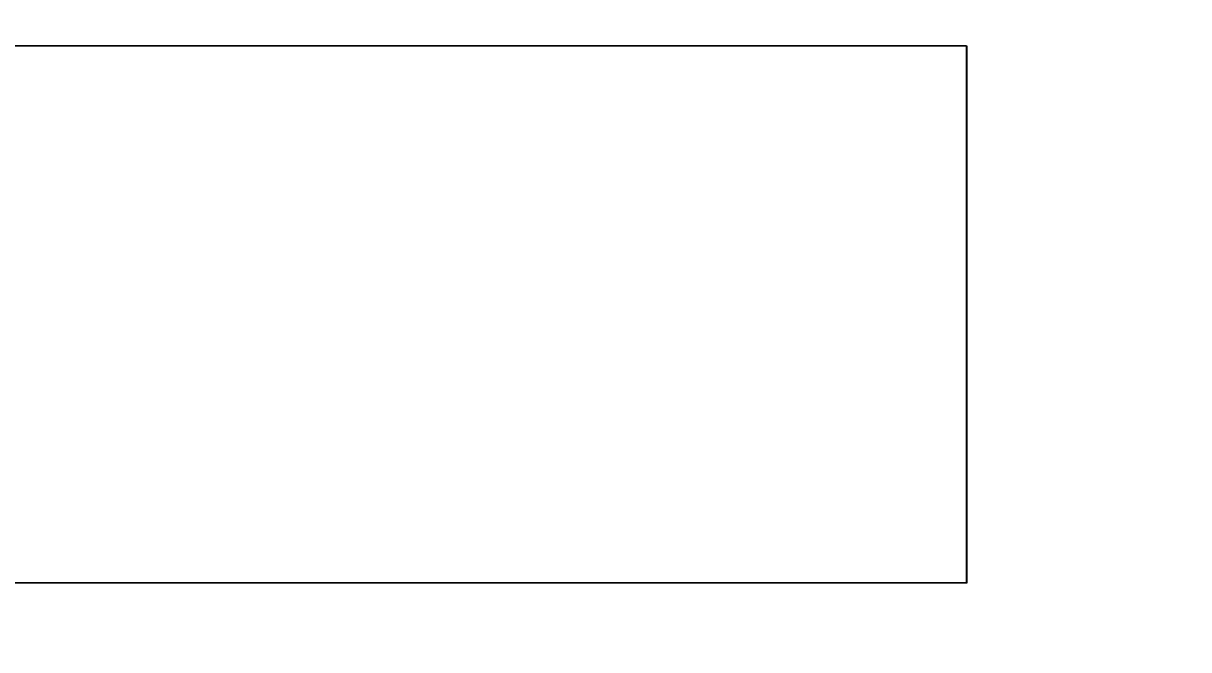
# Model space of a CAD drawing. Header units: millimetres. Extents: x 3 to 124, y -45 to 11.
# Drawn here: x 104.977 to 109.317, y 0.247 to 2.579 of the extents above; entities that cross this region are included whole.
import ezdxf

# ---------------------------------------------------------------- set-up
doc = ezdxf.new("R2010")
doc.units = ezdxf.units.MM
doc.header["$LTSCALE"] = 1.21
doc.header["$MEASUREMENT"] = 0
doc.header["$PDMODE"] = 3
doc.header["$PDSIZE"] = 0.3125
doc.layers.get('0').update_dxf_attribs({"linetype": 'CONTINUOUS'})
doc.layers.get('DEFPOINTS').update_dxf_attribs({"linetype": 'CONTINUOUS'})
doc.layers.add('Dim', color=3, linetype='CONTINUOUS', lineweight=25)
doc.styles.get("Standard").update_dxf_attribs({"font": 'txt', "width": 0.8})
doc.dimstyles.get("Standard").update_dxf_attribs({"dimtxt": 0.15625, "dimasz": 0.1875, "dimexe": 0.125, "dimexo": 0.0625, "dimgap": 0.09, "dimtad": 0, "dimtih": 1, "dimtoh": 1, "dimzin": 4, "dimdsep": 46, "dimtxsty": 'STANDARD', "dimblk": '_FILLED', "dimblk1": '_FILLED', "dimblk2": '_FILLED', "dimcen": 0.09, "dimazin": 1, "dimtp": 0.01, "dimtm": 0.01, "dimtfac": 1, "dimtofl": 0, "dimtmove": 0, "dimatfit": 3, "dimldrblk": '_FILLED', "dimfxl": 1, "dimtolj": 1, "dimtzin": 4, "dimarcsym": 0})

# ---------------------------------------------------------------- blocks, each defined once
blk = doc.blocks.new('_FILLED')
at = {"color": 0, "linetype": 'ByBlock'}
blk.add_solid([(0, 0), (-1, 0.1667), (-1, -0.1667)], dxfattribs=at)
blk = doc.blocks.new('*D21')
at = {"color": 0, "linetype": 'ByBlock', "lineweight": -2}
for p, q in [((96.4192, 0.2784), (96.4192, 5.5626)), ((113.4192, 0.2784), (113.4192, 5.5626)), ((96.4192, 5.5001), (103.5408, 5.5001)), ((113.4192, 5.5001), (106.2975, 5.5001))]:
    blk.add_line(p, q, dxfattribs=at)
at = {"layer": 'DEFPOINTS', "color": 0, "linetype": 'ByBlock'}
for p in [(96.4192, 0.2472), (113.4192, 0.2472)]:
    blk.add_point(p, dxfattribs=at)
at = {"color": 0, "linetype": 'ByBlock', "lineweight": -2, "rotation": 180}
blk.add_blockref('_FILLED', (96.4192, 5.5001), dxfattribs=at)
at = {"color": 0, "linetype": 'ByBlock', "lineweight": -2}
blk.add_blockref('_FILLED', (113.4192, 5.5001), dxfattribs=at)
at = {"color": 0, "linetype": 'ByBlock', "lineweight": -2, "insert": (104.9192, 5.5001), "char_height": 1, "attachment_point": 5}
blk.add_mtext('\\A1;17.00', dxfattribs=at)

msp = doc.modelspace()

# ---------------------------------------------------------------- linework, layer by layer
at = {"color": 6, "linetype": 'Continuous'}
for p, q in [((101.5896, 2.4962), (108.4896, 2.495)), ((108.4896, 2.495), (108.4892, 0.495)), ((108.4892, 0.495), (101.5892, 0.4962))]:
    msp.add_line(p, q, dxfattribs=at)

# ---------------------------------------------------------------- dimensions: what is measured, and where the dimension line sits
at = {"layer": 'Dim'}
dim = msp.add_linear_dim(base=(113.4192, 5.5001), p1=(96.4192, 0.2472), p2=(113.4192, 0.2472), dimstyle='STANDARD', override={"dimscale": 0.5, "dimtxt": 2, "dimasz": 2, "dimtih": 0, "dimtoh": 0, "dimzin": 0, "dimcen": 0.198, "dimadec": 0, "dimazin": 0, "dimtp": 0, "dimtm": 0, "dimtdec": 4, "dimtzin": 0}, dxfattribs=at)
dim.commit()
dim.dimension.update_dxf_attribs({"geometry": '*D21', "text_midpoint": (104.9192, 5.5001)})

doc.saveas('drawing.dxf')
